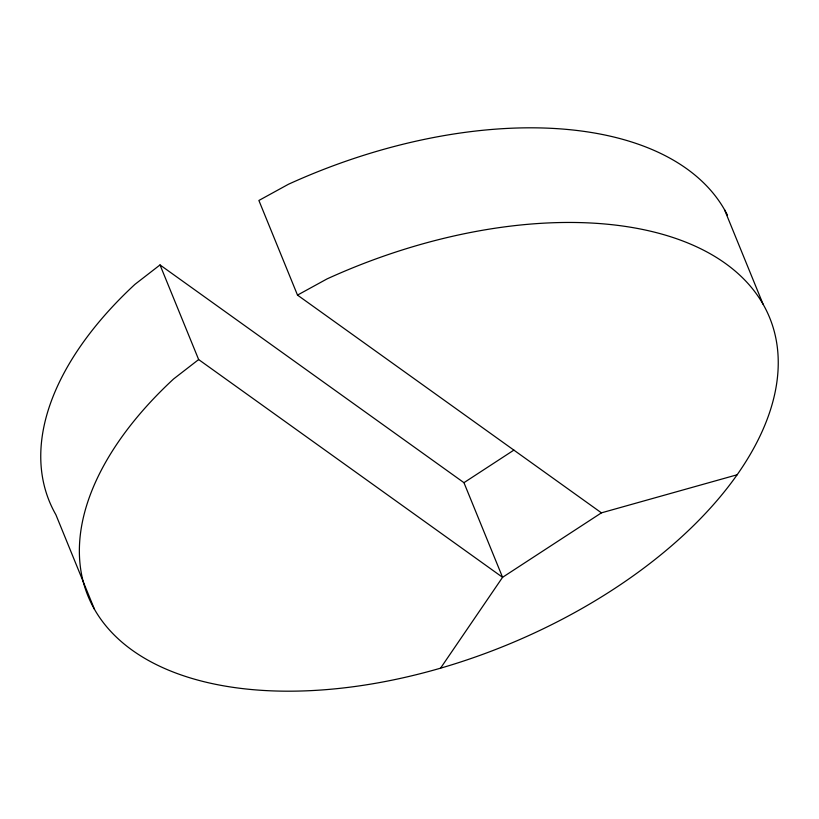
<?xml version="1.0" encoding="UTF-8"?>
<svg xmlns="http://www.w3.org/2000/svg" width="819" height="819" viewBox="0 0 819 819"><rect width="100%" height="100%" fill="white"/><g stroke="black" fill="none" stroke-linecap="round" stroke-linejoin="round"><path stroke-width="1.23" d="M440.55 668.171L502.569 577.313L601.433 512.848L737.131 474.774M160.022 264.936L198.648 359.561L502.569 577.313L463.953 482.678L160.022 264.936L134.94 284.357A368.14 203.726 -22.2 0 0 55.887 514.721L94.513 609.356M198.648 359.561L173.556 378.992A368.14 203.726 -22.2 0 0 291.861 691.175A368.14 203.726 -22.2 0 0 777.743 374.334A368.14 203.726 -22.2 0 0 327.078 278.89L297.502 295.106L258.886 200.471L288.452 184.255A368.14 203.726 -22.2 0 1 727.477 215.213M463.953 482.678L513.912 450.092M297.502 295.106L601.433 512.848M724.487 209.644L763.113 304.279"/></g></svg>
